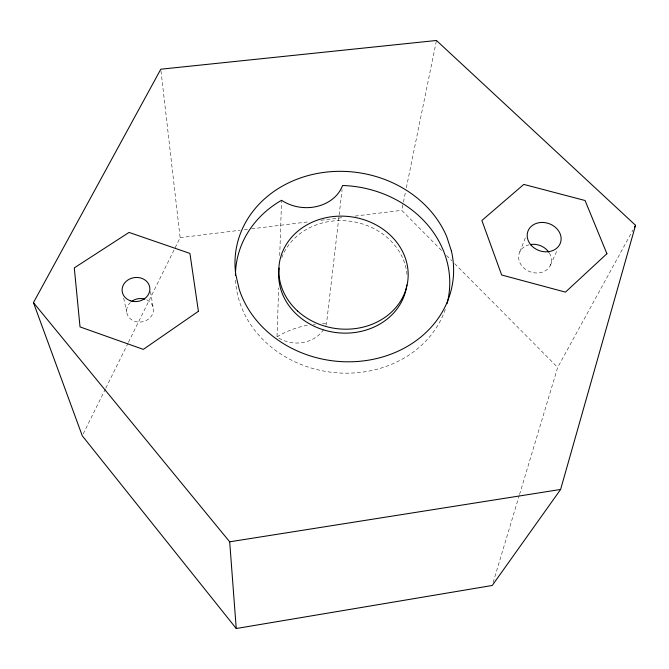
<?xml version="1.0" encoding="UTF-8"?>
<svg xmlns="http://www.w3.org/2000/svg" width="669" height="669" viewBox="0 0 669 669"><rect width="100%" height="100%" fill="white"/><g stroke="black" fill="none" stroke-linecap="round" stroke-linejoin="round"><path stroke-width="0.5" stroke-dasharray="3.35 2.51" d="M323.671 329.466A31.577 28.014 3.9 0 1 277.025 336.883L278.655 287.871M279.726 255.541L281.565 200.274M325.845 325.46A31.577 28.014 3.9 0 0 326.497 323.779L342.093 189.62M441.465 250.34L401.743 210.334L403.206 203.167M403.415 202.147L405.506 191.911M406.342 187.822L436.456 40.483M493.128 582.482L519.253 495.453M519.554 494.45L557.687 367.406L633.058 229.86M519.78 251.904L526.118 235.873M550.411 265.25L557.101 250.398M83.199 433.938L105.359 389.074M105.819 388.137L127.971 343.272M128.431 342.336L180.128 237.654L160.911 70.237M180.128 237.654L240.196 230.245M244.336 229.735L247.446 229.35M251.586 228.84L309.58 221.69M320.969 220.285L343.749 217.484M355.147 216.079L401.743 210.334M446.616 255.525L451.767 260.709M454.703 263.678L557.687 367.406M123.673 298.157L126.684 311.988M150.466 291.659L153.368 308.501M277.025 336.883A86.334 79.394 7.6 0 1 308.468 325.084M313.435 324.373A86.334 79.394 7.6 0 1 315.425 324.156M322.475 323.763A86.334 79.394 7.6 0 1 326.497 323.779M445.303 309.362A107.391 93.618 7.6 0 1 329.156 371.956A107.391 93.618 7.6 0 1 235.513 279.508M281.774 257.649A64.4 56.112 7.6 0 1 351.342 221.406A64.4 56.112 7.6 0 1 407.112 276.113M549.383 253.024A16.725 14.041 19.6 0 1 542.475 272.116A16.725 14.041 19.6 0 1 520.072 263.076A16.725 14.041 19.6 0 1 528.978 244.804M146.703 299.837A13.455 11.741 -8.9 0 1 151.102 316.546A13.455 11.741 -8.9 0 1 131.584 319.757A13.455 11.741 -8.9 0 1 130.33 302.53"/><path stroke-width="1" d="M560.614 489.457L635.55 225.302L436.456 40.483L160.794 69.208L33.45 302.639L82.279 435.812L236.232 628.517L492.225 585.484L560.614 489.457L229.693 541.815L33.45 302.639M634.555 227.126L635.55 225.302M229.693 541.815L236.232 628.517M235.438 275.544A107.391 93.618 7.6 0 1 281.565 200.274A38.944 32.48 4.6 0 0 342.57 185.497A107.391 93.618 7.6 0 1 447.026 303.693M406.827 284.91A64.4 56.112 7.6 0 1 335.612 332.51A64.4 56.112 7.6 0 1 279.132 268.068M530.927 244.436A16.725 14.041 19.6 0 1 548.856 252.221M131.877 301.251A13.455 11.741 -8.9 0 1 144.813 299.118M606.908 253.71L565.464 292.127L501.65 274.992L481.872 220.494L523.794 184.41L585.074 200.516L606.908 253.71M198.409 311.302L143.308 349.377L80.021 326.907L74.292 267.884L129.042 232.419L189.921 253.409L198.409 311.302M451.383 250.908L446.716 236.625A109.557 94.965 7.6 0 0 318.319 173.271A109.557 94.965 7.6 0 0 235.806 274.65L239.293 289.593A109.557 94.965 7.6 0 0 370.526 359.822A109.557 94.965 7.6 0 0 451.383 250.908M297.646 311.052A64.826 56.38 7.6 0 0 405.941 289.409A64.826 56.38 7.6 0 0 326.882 217.525A64.826 56.38 7.6 0 0 297.646 311.052M130.405 300.782A13.924 12.034 -8.4 0 0 149.789 287.695A13.924 12.034 -8.4 0 0 127.762 280.102A13.924 12.034 -8.4 0 0 130.405 300.782M531.002 245.055A17.277 14.358 19.3 0 0 560.028 243.901A17.277 14.358 19.3 0 0 541.43 222.451A17.277 14.358 19.3 0 0 531.002 245.055"/></g></svg>
